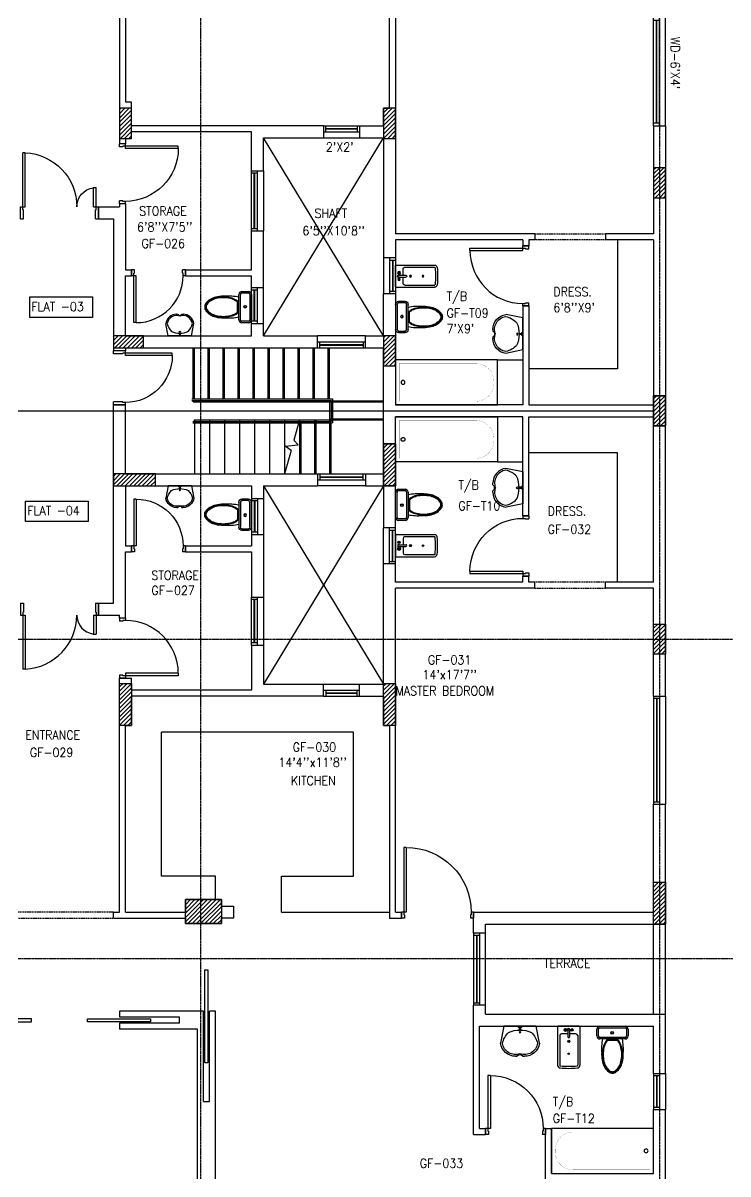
# Model space of a CAD drawing. Header units: millimetres. Extents: x 0 to 79758, y 0 to 55688.
# Drawn here: x 40515 to 52262, y 15216 to 34385 of the extents above; entities that cross this region are included whole.
import ezdxf

# ---------------------------------------------------------------- set-up
doc = ezdxf.new("R2010")
doc.units = ezdxf.units.MM
doc.linetypes.add('CENTER', pattern=[50.8, 31.75, -6.35, 6.35, -6.35])
doc.linetypes.add('DASHED2', pattern=[9.525, 6.35, -3.175])
for name, color, linetype in [('A-ANNO-TEXT', 8, 'Continuous'), ('A-DOOR', 4, 'Continuous'), ('A-FLOR-OVHD', 4, 'DASHED2'), ('A-FLOR-PFIX', 8, 'Continuous'), ('A-FLOR-SPCL', 8, 'Continuous'), ('A-FLOR-STRS', 8, 'Continuous'), ('A-GLAZ', 5, 'Continuous'), ('A-GRID', 253, 'CENTER'), ('A-WALL-FULL', 8, 'Continuous'), ('S-COL- HACT.', 9, 'Continuous'), ('S-COL.', 8, 'Continuous')]:
    doc.layers.add(name, color=color, linetype=linetype)
doc.styles.add('ROMANS', font='romans.shx', dxfattribs={"width": 0.8})
pattern_1 = [(45, (1147577.044, 409937.22), (-35.355339, 35.355339), [])]

# ---------------------------------------------------------------- blocks, each defined once
blk = doc.blocks.new('W-180')
for p, q in [((1800, 100), (0, 100)), ((1800, 0), (0, 0)), ((40, 0), (40, 100)), ((1760, 100), (1760, 0))]:
    blk.add_line(p, q)
at = {"linetype": 'Continuous'}
for p, q in [((1760, 53), (40, 53)), ((1760, 47), (40, 47))]:
    blk.add_line(p, q, dxfattribs=at)
blk = doc.blocks.new('D-100-R1')
for p, q in [((-80, 980), (-80, 100)), ((-80, 980), (-40, 980)), ((-40, 980), (-40, 55)), ((-1000, 100), (-1000, 0)), ((-1000, 100), (-960, 100)), ((-960, 100), (-960, 55)), ((-960, 55), (-950, 55)), ((-950, 55), (-950, 0)), ((-80, 100), (0, 100)), ((-50, 55), (-50, 0)), ((-50, 55), (-40, 55)), ((-50, 0), (0, 0)), ((0, 100), (0, 0)), ((-1000, 0), (-950, 0))]:
    blk.add_line(p, q)
at = {"linetype": 'Continuous'}
blk.add_arc((-80, 100), 880, 90, 180, dxfattribs=at)
blk = doc.blocks.new('LAV-4')
for p, q in [((-266, 0), (-322, -283)), ((-266, 0), (268, 0)), ((268, 0), (324, -280)), ((-48, -500), (-75, -500)), ((75, -500), (50, -500))]:
    blk.add_line(p, q)
for points in [[(-25, 0), (-25, -18), (25, -18), (25, 0)], [(-9, -20), (-9, -57), (8, -57), (8, -20)]]:
    blk.add_lwpolyline(points, close=True)
blk.add_circle((0, -91), 15.4)
for centre, radius, start, end in [((74, -366), 375, 135.3333, 167.1432), ((0, -539), 477, 66.1261, 113.874), ((-74, -366), 375, 12.5199, 44.6667), ((-75, -250), 250, 187.6784, 270), ((-75, -250), 220, 188.5814, 289.9523), ((75, -250), 220, 250.0878, 350.8515), ((75, -250), 250, 270, 353.0121), ((1, -527), 55.9, 28.7827, 151.2173), ((50, -499), 0, 238.1883, 0)]:
    blk.add_arc(centre, radius, start, end)
blk = doc.blocks.new('BT-2')
blk.add_lwpolyline([(0, 750), (1700, 750), (1700, 0), (0, 0)], close=True)
at = {"const_width": 2}
blk.add_lwpolyline([(60, 690), (1340, 690, -0.414214), (1640, 390), (1640, 360, -0.414214), (1340, 60), (60, 60)], format="xyb", close=True, dxfattribs=at)
blk.add_circle((125, 375), 31.9)
blk = doc.blocks.new('W-80')
for p, q in [((800, 100), (0, 100)), ((800, 0), (0, 0)), ((40, 0), (40, 100)), ((760, 100), (760, 0))]:
    blk.add_line(p, q)
at = {"linetype": 'Continuous'}
for p, q in [((760, 53), (40, 53)), ((760, 47), (40, 47))]:
    blk.add_line(p, q, dxfattribs=at)
blk = doc.blocks.new('BIDET-1')
for p, q in [((175, 0), (-175, 0)), ((-185, -10), (-185, -649)), ((-150, -155), (-150, -649)), ((-15, -125), (-120, -125)), ((-39, -59), (-69, -59)), ((-54, -44), (-54, -74)), ((-15, -54), (-15, -174)), ((15, -54), (15, -174)), ((120, -125), (15, -125)), ((39, -59), (69, -59)), ((54, -44), (54, -74)), ((150, -155), (150, -649)), ((185, -10), (185, -649)), ((12, -250), (-12, -250)), ((-9, -259), (9, -241)), ((-9, -241), (9, -259)), ((0, -238), (0, -262))]:
    blk.add_line(p, q)
for centre, radius in [((-54, -59), 25), ((-54, -59), 20), ((-54, -59), 15.2), ((-54, -59), 10.2), ((54, -59), 20), ((54, -59), 15.2), ((54, -59), 10.2), ((0, -250), 17.5), ((0, -250), 12.5), ((0, -457), 12.5), ((0, -457), 10)]:
    blk.add_circle(centre, radius)
for centre, radius, start, end in [((-175, -10), 10, 90, 180), ((175, -10), 10, 0, 90), ((-120, -155), 30, 90, 180), ((0, -54), 20, 318.5904, 221.4096), ((0, -54), 15, 0, 180), ((0, -174), 15, 180, 0), ((120, -155), 30, 0, 90), ((-140, -649), 45, 180, 265.2062), ((-140, -649), 10, 180, 265.2062), ((0, 1020), 1720, 265.2062, 274.7938), ((0, 1020), 1685, 265.2062, 274.7938), ((140, -649), 10, 274.7938, 0), ((140, -649), 45, 274.7938, 0)]:
    blk.add_arc(centre, radius, start, end)
blk = doc.blocks.new('WC-1')
for p, q in [((-210, 0), (210, 0)), ((-260, -160), (-260, -50)), ((-235, -160), (-235, -50)), ((-210, -25), (210, -25)), ((210, -185), (-210, -185)), ((235, -50), (235, -160)), ((260, -50), (260, -160)), ((210, -210), (-210, -210)), ((91, -223), (-91, -223)), ((86, -235), (-86, -235))]:
    blk.add_line(p, q)
for radius in [22.1, 17.1]:
    blk.add_circle((-6, -107), radius)
for centre, radius, start, end in [((-210, -50), 50, 90, 180), ((-210, -160), 50, 180, 270), ((-210, -50), 25, 90, 180), ((-210, -160), 25, 180, 270), ((210, -50), 50, 360, 90), ((210, -50), 25, 360, 90), ((210, -160), 25, 270, 360), ((210, -160), 50, 270, 360), ((722, -383), 904, 168.9529, 184.0632), ((352, -470), 520, 166.4766, 180), ((352, -470), 507, 166.4766, 180), ((178, -428), 341, 149.8586, 166.4766), ((178, -428), 328, 149.8586, 166.4766), ((69, -365), 214, 138.4152, 149.8586), ((69, -365), 201, 139.9943, 149.8586), ((-69, -365), 201, 30.1414, 40.0057), ((-69, -365), 214, 30.1414, 41.5848), ((-178, -428), 328, 13.5234, 30.1414), ((-178, -428), 341, 13.5234, 30.1414), ((-352, -470), 507, 360, 13.5234), ((-352, -470), 520, 360, 13.5234), ((352, -470), 532, 177.5541, 180), ((352, -470), 532, 180, 193.5234), ((352, -470), 520, 180, 193.5234), ((352, -470), 507, 180, 193.5234), ((-352, -470), 507, 346.4766, 360), ((-352, -470), 520, 346.4766, 360), ((-352, -470), 532, 346.4766, 360), ((-352, -470), 532, 360, 2.4459), ((178, -512), 353, 193.5234, 210.1414), ((178, -512), 341, 193.5234, 210.1414), ((178, -512), 328, 193.5234, 210.1414), ((69, -575), 226, 210.1414, 234.4972), ((69, -575), 214, 210.1414, 234.4972), ((69, -575), 201, 210.1414, 234.4972), ((0, -672), 108, 234.4972, 270), ((0, -672), 95.9, 234.4972, 270), ((0, -672), 83.4, 234.4972, 270), ((0, -672), 83.4, 270, 305.5028), ((0, -672), 95.9, 270, 305.5028), ((0, -672), 108, 270, 305.5028), ((-69, -575), 201, 305.5028, 329.8586), ((-69, -575), 214, 305.5028, 329.8586), ((-69, -575), 226, 305.5028, 329.8586), ((-178, -512), 328, 329.8586, 346.4766), ((-178, -512), 341, 329.8586, 346.4766), ((-178, -512), 353, 329.8586, 346.4766)]:
    blk.add_arc(centre, radius, start, end)
at = {"linetype": 'Continuous', "ltscale": 50}
blk.add_arc((-722, -383), 904, 355.9368, 11.0471, dxfattribs=at)
blk = doc.blocks.new('W-60')
for p, q in [((600, 100), (0, 100)), ((600, 0), (0, 0)), ((40, 0), (40, 100)), ((560, 100), (560, 0))]:
    blk.add_line(p, q)
at = {"linetype": 'Continuous'}
for p, q in [((560, 53), (40, 53)), ((560, 47), (40, 47))]:
    blk.add_line(p, q, dxfattribs=at)
blk = doc.blocks.new('D-130-R')
for p, q in [((1220, 200), (1220, 1100)), ((1220, 1100), (1260, 1100)), ((1260, 200), (1260, 1100)), ((80, 520), (40, 520)), ((40, 200), (40, 520)), ((80, 200), (80, 520)), ((0, 0), (0, 200)), ((80, 200), (0, 200)), ((40, 150), (40, 200)), ((1300, 200), (1220, 200)), ((1260, 150), (1260, 200)), ((1300, 0), (1300, 200)), ((50, 0), (0, 0)), ((50, 150), (40, 150)), ((50, 0), (50, 150)), ((1260, 150), (1250, 150)), ((1250, 0), (1250, 150)), ((1300, 0), (1250, 0))]:
    blk.add_line(p, q)
for centre, radius, start, end in [((1260, 200), 900, 92.5473, 180), ((40, 200), 320, 0, 82.8192)]:
    blk.add_arc(centre, radius, start, end)
blk = doc.blocks.new('D-90-R1')
for p, q in [((-80, 880), (-40, 880)), ((-80, 880), (-80, 100)), ((-40, 880), (-40, 55)), ((-900, 100), (-860, 100)), ((-900, 100), (-900, 0)), ((-860, 100), (-860, 55)), ((-860, 55), (-850, 55)), ((-850, 55), (-850, 0)), ((-80, 100), (0, 100)), ((-50, 55), (-40, 55)), ((-50, 55), (-50, 0)), ((-50, 0), (0, 0)), ((0, 100), (0, 0)), ((-900, 0), (-850, 0))]:
    blk.add_line(p, q)
at = {"linetype": 'Continuous'}
blk.add_arc((-80, 100), 780, 90, 180, dxfattribs=at)
blk = doc.blocks.new('W-100')
for p, q in [((1000, 100), (0, 100)), ((1000, 0), (0, 0)), ((40, 0), (40, 100)), ((960, 100), (960, 0))]:
    blk.add_line(p, q)
at = {"linetype": 'Continuous'}
for p, q in [((960, 53), (40, 53)), ((960, 47), (40, 47))]:
    blk.add_line(p, q, dxfattribs=at)
blk = doc.blocks.new('D-90-R')
for p, q in [((-80, 980), (-40, 980)), ((-80, 980), (-80, 200)), ((-40, 980), (-40, 155)), ((-900, 200), (-860, 200)), ((-900, 200), (-900, 0)), ((-860, 200), (-860, 155)), ((-80, 200), (0, 200)), ((0, 200), (0, 0)), ((-860, 155), (-850, 155)), ((-850, 155), (-850, 0)), ((-50, 155), (-40, 155)), ((-50, 155), (-50, 0)), ((-50, 0), (0, 0)), ((-900, 0), (-850, 0))]:
    blk.add_line(p, q)
at = {"linetype": 'Continuous'}
blk.add_arc((-80, 200), 780, 90, 180, dxfattribs=at)
blk = doc.blocks.new('D-120-R1')
for p, q in [((-80, 1180), (-40, 1180)), ((-80, 1180), (-80, 100)), ((-40, 1180), (-40, 55)), ((-1200, 100), (-1160, 100)), ((-1200, 100), (-1200, 0)), ((-1160, 100), (-1160, 55)), ((-1160, 55), (-1150, 55)), ((-1150, 55), (-1150, 0)), ((-80, 100), (0, 100)), ((-50, 55), (-40, 55)), ((-50, 55), (-50, 0)), ((-50, 0), (0, 0)), ((0, 100), (0, 0)), ((-1200, 0), (-1150, 0))]:
    blk.add_line(p, q)
at = {"linetype": 'Continuous'}
blk.add_arc((-80, 100), 1080, 90, 180, dxfattribs=at)
blk = doc.blocks.new('W-120')
for p, q in [((1200, 100), (0, 100)), ((1200, 0), (0, 0)), ((40, 0), (40, 100)), ((1160, 100), (1160, 0))]:
    blk.add_line(p, q)
at = {"linetype": 'Continuous'}
for p, q in [((1160, 53), (40, 53)), ((1160, 47), (40, 47))]:
    blk.add_line(p, q, dxfattribs=at)

msp = doc.modelspace()

# ---------------------------------------------------------------- hatches: boundary and pattern name
at = {"layer": 'S-COL- HACT.', "linetype": 'Continuous', "ltscale": 3}
h = msp.add_hatch(dxfattribs=at)
h.set_pattern_fill('ANSI31', color=256, scale=400, style=0)
h.set_pattern_definition(pattern_1)
h.paths.add_polyline_path([(42121.9, 32964.5), (42121.9, 32464.5), (42321.9, 32464.5), (42321.9, 32964.5)])
h = msp.add_hatch(dxfattribs=at)
h.set_pattern_fill('ANSI31', color=256, scale=400, style=0)
h.set_pattern_definition(pattern_1)
h.paths.add_polyline_path([(46521.9, 32964.5), (46521.9, 32464.5), (46721.9, 32464.5), (46721.9, 32964.5)])
h = msp.add_hatch(dxfattribs=at)
h.set_pattern_fill('ANSI31', color=256, scale=400, style=0)
h.set_pattern_definition(pattern_1)
h.paths.add_polyline_path([(51021.9, 31975.2), (51021.9, 31475.2), (51221.9, 31475.2), (51221.9, 31975.2)])
h = msp.add_hatch(dxfattribs=at)
h.set_pattern_fill('ANSI31', color=256, scale=400, style=0)
h.set_pattern_definition(pattern_1)
h.paths.add_polyline_path([(42021.9, 28975.2), (42521.9, 28975.2), (42521.9, 29175.2), (42021.9, 29175.2)])
h = msp.add_hatch(dxfattribs=at)
h.set_pattern_fill('ANSI31', color=256, scale=400, style=0)
h.set_pattern_definition(pattern_1)
h.paths.add_polyline_path([(46521.9, 28675.2), (46721.9, 28675.2), (46721.9, 29175.2), (46521.9, 29175.2)])
h = msp.add_hatch(dxfattribs=at)
h.set_pattern_fill('ANSI31', color=256, scale=400, style=0)
h.set_pattern_definition(pattern_1)
h.paths.add_polyline_path([(51021.9, 27675.2), (51021.9, 28175.2), (51221.9, 28175.2), (51221.9, 27675.2)])
h = msp.add_hatch(dxfattribs=at)
h.set_pattern_fill('ANSI31', color=256, scale=400, style=0)
h.set_pattern_definition(pattern_1)
h.paths.add_polyline_path([(46521.9, 26675.2), (46721.9, 26675.2), (46721.9, 27375.2), (46521.9, 27375.2)])
h = msp.add_hatch(dxfattribs=at)
h.set_pattern_fill('ANSI31', color=256, scale=400, style=0)
h.set_pattern_definition(pattern_1)
h.paths.add_polyline_path([(42021.9, 26675.2), (42721.9, 26675.2), (42721.9, 26875.2), (42021.9, 26875.2)])
h = msp.add_hatch(dxfattribs=at)
h.set_pattern_fill('ANSI31', color=256, scale=400, style=0)
h.set_pattern_definition(pattern_1)
h.paths.add_polyline_path([(51021.9, 23875.2), (51021.9, 24375.2), (51221.9, 24375.2), (51221.9, 23875.2)])
h = msp.add_hatch(dxfattribs=at)
h.set_pattern_fill('ANSI31', color=256, scale=400, style=0)
h.set_pattern_definition(pattern_1)
h.paths.add_polyline_path([(42121.9, 22686), (42121.9, 23386), (42321.9, 23386), (42321.9, 22686)])
h = msp.add_hatch(dxfattribs=at)
h.set_pattern_fill('ANSI31', color=256, scale=400, style=0)
h.set_pattern_definition(pattern_1)
h.paths.add_polyline_path([(46521.9, 22686), (46521.9, 23386), (46721.9, 23386), (46721.9, 22686)])
h = msp.add_hatch(dxfattribs=at)
h.set_pattern_fill('ANSI31', color=256, scale=400, style=0)
h.set_pattern_definition(pattern_1)
h.paths.add_polyline_path([(51021.9, 19375.2), (51021.9, 20075.2), (51221.9, 20075.2), (51221.9, 19375.2)])
h = msp.add_hatch(dxfattribs=at)
h.set_pattern_fill('ANSI31', color=256, scale=400, style=0)
h.set_pattern_definition([(45, (1147577.044, 409947.22), (-35.355339, 35.355339), [])])
h.paths.add_polyline_path([(43221.9, 19785.2), (43821.9, 19785.2), (43821.9, 19385.2), (43221.9, 19385.2)])

# ---------------------------------------------------------------- linework, layer by layer
at = {"layer": 'A-ANNO-TEXT', "color": 5}
for points in [[(40630.9, 29822.4), (41673.3, 29822.4), (41673.3, 29479.9), (40630.9, 29479.9)], [(40557.8, 26423.1), (41600.1, 26423.1), (41600.1, 26080.7), (40557.8, 26080.7)]]:
    msp.add_lwpolyline(points, close=True, dxfattribs=at)
at = {"layer": 'A-DOOR', "ltscale": 3}
for points in [[(43596.9, 17067.7), (43546.9, 17067.7), (43546.9, 18617.7), (43596.9, 18617.7), (43596.9, 17067.7)], [(39605.9, 17800.2), (39605.9, 17750.2), (40655.9, 17750.2), (40655.9, 17800.2), (39605.9, 17800.2)], [(42637.9, 17800.2), (42637.9, 17750.2), (41587.9, 17750.2), (41587.9, 17800.2), (42637.9, 17800.2)]]:
    msp.add_lwpolyline(points, dxfattribs=at)
at = {"layer": 'A-FLOR-OVHD', "ltscale": 3}
for p, q in [((49042.7, 30875.2), (50221.9, 30875.2)), ((50221.9, 30775.2), (49042.7, 30775.2)), ((50221.9, 25075.2), (49042.7, 25075.2)), ((49042.7, 24975.2), (50221.9, 24975.2)), ((42021.9, 19575.2), (40221.9, 19575.2)), ((40221.9, 19475.2), (42021.9, 19475.2))]:
    msp.add_line(p, q, dxfattribs=at)
at = {"layer": 'A-FLOR-OVHD'}
for p, q in [((43371.9, 28125.2), (43371.9, 28975.2)), ((43621.9, 28125.2), (43621.9, 28975.2)), ((43871.9, 28125.2), (43871.9, 28975.2)), ((44121.9, 28125.2), (44121.9, 28975.2)), ((44371.9, 28125.2), (44371.9, 28975.2)), ((44621.9, 28125.2), (44621.9, 28975.2)), ((44871.9, 28125.2), (44871.9, 28975.2)), ((45121.9, 28125.2), (45121.9, 28975.2)), ((45371.9, 28125.2), (45371.9, 28975.2)), ((45621.9, 28125.2), (45621.9, 28975.2)), ((45671.9, 28075.2), (46521.9, 28075.2)), ((43371.9, 27775.2), (43371.9, 27750.2)), ((43371.9, 27725.2), (43371.9, 26875.2)), ((43621.9, 27775.2), (43621.9, 27750.2)), ((43621.9, 27725.2), (43621.9, 26875.2)), ((43871.9, 27775.2), (43871.9, 27750.2)), ((43871.9, 27725.2), (43871.9, 26875.2)), ((44121.9, 27775.2), (44121.9, 27750.2)), ((44121.9, 27725.2), (44121.9, 26875.2)), ((44371.9, 27775.2), (44371.9, 27750.2)), ((44371.9, 27725.2), (44371.9, 26875.2)), ((44621.9, 27775.2), (44621.9, 27750.2)), ((44621.9, 27725.2), (44621.9, 26875.2)), ((44871.9, 27775.2), (44871.9, 27750.2)), ((44871.9, 27725.2), (44871.9, 26875.2)), ((45121.9, 27725.2), (45121.9, 26875.2)), ((45371.9, 27725.2), (45371.9, 26875.2)), ((45621.9, 27725.2), (45621.9, 26875.2)), ((45671.9, 27775.2), (46521.9, 27775.2))]:
    msp.add_line(p, q, dxfattribs=at)
at = {"layer": 'A-FLOR-PFIX', "ltscale": 3}
for p, q in [((48421.9, 28775.2), (48842.7, 28775.2)), ((48421.9, 27075.2), (48842.7, 27075.2))]:
    msp.add_line(p, q, dxfattribs=at)
at = {"layer": 'A-FLOR-SPCL', "ltscale": 3}
for p, q in [((44521.9, 29175.2), (46521.9, 32475.2)), ((46521.9, 29175.2), (44521.9, 32475.2)), ((50421.9, 30775.2), (50421.9, 28625.2)), ((50421.9, 28625.2), (48942.7, 28625.2)), ((50421.9, 27225.2), (48942.7, 27225.2)), ((50421.9, 25075.2), (50421.9, 27225.2)), ((46521.9, 26675.2), (44521.9, 23375.2)), ((44521.9, 26675.2), (46521.9, 23375.2)), ((46021.9, 22575.2), (42821.9, 22575.2)), ((42821.9, 20175.2), (42821.9, 22575.2)), ((46021.9, 20175.2), (46021.9, 22575.2)), ((43721.9, 20175.2), (42821.9, 20175.2)), ((43721.9, 19785.2), (43721.9, 20175.2)), ((44821.9, 19575.2), (44821.9, 20175.2)), ((44821.9, 20175.2), (46021.9, 20175.2)), ((44821.9, 19575.2), (46621.9, 19575.2)), ((51021.9, 17875.2), (51021.9, 19375.2)), ((51221.9, 17875.2), (51221.9, 19375.2))]:
    msp.add_line(p, q, dxfattribs=at)
at = {"layer": 'A-FLOR-STRS', "ltscale": 3}
for p, q in [((43351.9, 28125.2), (43351.9, 28975.2)), ((43601.9, 28125.2), (43601.9, 28975.2)), ((43851.9, 28125.2), (43851.9, 28975.2)), ((44101.9, 28125.2), (44101.9, 28975.2)), ((44351.9, 28125.2), (44351.9, 28975.2)), ((44601.9, 28125.2), (44601.9, 28975.2)), ((44851.9, 28125.2), (44851.9, 28975.2)), ((45101.9, 28125.2), (45101.9, 28975.2)), ((45351.9, 28125.2), (45351.9, 28975.2)), ((45601.9, 28125.2), (45601.9, 28975.2)), ((43326.9, 28125.2), (45671.9, 28125.2)), ((43326.9, 28100.2), (45646.9, 28100.2)), ((43351.9, 28075.2), (43351.9, 28100.2)), ((43351.9, 28075.2), (45621.9, 28075.2)), ((43371.9, 28075.2), (43371.9, 28100.2)), ((43601.9, 28075.2), (43601.9, 28100.2)), ((43621.9, 28075.2), (43621.9, 28100.2)), ((43851.9, 28075.2), (43851.9, 28100.2)), ((43871.9, 28075.2), (43871.9, 28100.2)), ((44101.9, 28075.2), (44101.9, 28100.2)), ((44121.9, 28075.2), (44121.9, 28100.2)), ((44351.9, 28075.2), (44351.9, 28100.2)), ((44371.9, 28075.2), (44371.9, 28100.2)), ((44601.9, 28075.2), (44601.9, 28100.2)), ((44621.9, 28075.2), (44621.9, 28100.2)), ((44851.9, 28075.2), (44851.9, 28100.2)), ((44871.9, 28075.2), (44871.9, 28100.2)), ((45101.9, 28075.2), (45101.9, 28100.2)), ((45121.9, 28075.2), (45121.9, 28100.2)), ((45351.9, 28075.2), (45351.9, 28100.2)), ((45371.9, 28075.2), (45371.9, 28100.2)), ((45601.9, 28075.2), (45601.9, 28100.2)), ((45621.9, 28075.2), (45621.9, 28100.2)), ((45621.9, 28095.2), (45646.9, 28095.2)), ((45621.9, 28075.2), (45621.9, 27775.2)), ((45621.9, 28075.2), (45646.9, 28075.2)), ((45646.9, 28100.2), (45646.9, 27750.2)), ((45671.9, 28125.2), (45671.9, 27725.2)), ((45671.9, 28095.2), (46521.9, 28095.2)), ((43346.9, 27750.2), (45646.9, 27750.2)), ((43346.9, 27725.2), (45671.9, 27725.2)), ((43371.9, 27775.2), (45621.9, 27775.2)), ((43371.9, 27750.2), (43371.9, 27775.2)), ((45121.9, 27775.2), (45028.2, 27438)), ((45121.9, 27775.2), (45121.9, 27750.2)), ((45141.9, 27725.2), (45141.9, 26875.2)), ((45371.9, 27775.2), (45371.9, 27750.2)), ((45391.9, 27775.2), (45391.9, 27750.2)), ((45391.9, 27725.2), (45391.9, 26875.2)), ((45621.9, 27795.2), (45646.9, 27795.2)), ((45621.9, 27775.2), (45621.9, 27750.2)), ((45621.9, 27775.2), (45646.9, 27775.2)), ((45621.9, 27775.2), (45621.9, 27750.2)), ((45641.9, 27775.2), (45641.9, 27750.2)), ((45641.9, 27775.2), (45641.9, 27750.2)), ((45641.9, 27725.2), (45641.9, 26875.2)), ((45641.9, 27725.2), (45641.9, 26875.2)), ((45671.9, 27795.2), (46521.9, 27795.2)), ((45100, 27360.5), (45028.2, 27438)), ((44980.9, 27267.7), (44871.9, 26875.2)), ((44884, 27339.8), (45100, 27360.5)), ((44980.9, 27267.7), (44884, 27339.8))]:
    msp.add_line(p, q, dxfattribs=at)
at = {"layer": 'A-GLAZ', "ltscale": 3}
for p, q in [((51221.9, 32675.2), (51221.9, 34475.2)), ((45521.9, 32475.2), (46121.9, 32475.2)), ((44521.9, 31925.2), (44521.9, 30925.2)), ((46521.9, 30475.2), (46521.9, 29875.2)), ((44521.9, 29382.1), (44521.9, 29982.1)), ((46221.9, 29175.2), (45421.9, 29175.2)), ((46221.9, 26675.2), (45421.9, 26675.2)), ((44521.9, 26468.4), (44521.9, 25868.4)), ((46521.9, 25375.2), (46521.9, 25975.2)), ((44521.9, 24825.2), (44521.9, 24025.2)), ((45521.9, 23375.2), (46121.9, 23375.2)), ((51221.9, 23175.2), (51221.9, 21375.2)), ((48221.9, 18025.2), (48221.9, 19225.2)), ((51221.9, 16887.9), (51221.9, 16287.9))]:
    msp.add_line(p, q, dxfattribs=at)
at = {"layer": 'A-GRID', "ltscale": 0.1}
for p, q in [((43471.9, 53051.2), (43471.9, 4916.9)), ((51121.9, 53051.2), (51121.9, 4916.9)), ((13768.5, 24125.2), (57308.1, 24125.2)), ((13766.1, 18806.2), (57305.7, 18806.2))]:
    msp.add_line(p, q, dxfattribs=at)
at = {"layer": 'A-WALL-FULL', "ltscale": 3}
for p, q in [((42121.9, 36275.2), (42121.9, 32375.2)), ((42221.9, 36275.2), (42221.9, 33064.5)), ((46621.9, 32964.5), (46621.9, 36375.2)), ((46721.9, 36275.2), (46721.9, 30875.2)), ((44321.9, 32675.2), (42321.9, 32675.2)), ((45521.9, 32675.2), (44321.9, 32675.2)), ((45521.9, 32675.2), (45521.9, 32475.2)), ((46121.9, 32675.2), (46521.9, 32675.2)), ((46121.9, 32675.2), (46121.9, 32475.2)), ((51021.9, 32675.2), (51021.9, 30875.2)), ((51021.9, 32675.2), (51221.9, 32675.2)), ((51221.9, 32675.2), (51221.9, 29216.8)), ((42221.9, 32464.5), (42221.9, 32375.2)), ((42221.9, 32464.5), (42321.9, 32464.5)), ((44321.9, 32575.2), (42321.9, 32575.2)), ((42321.9, 32464.5), (42321.9, 32575.2)), ((44321.9, 31925.2), (44321.9, 32575.2)), ((44521.9, 32475.2), (45521.9, 32475.2)), ((44521.9, 31925.2), (44521.9, 32475.2)), ((46121.9, 32475.2), (46521.9, 32475.2)), ((46521.9, 32475.2), (46521.9, 30475.2)), ((42221.9, 32375.2), (42121.9, 32375.2)), ((44321.9, 31925.2), (44521.9, 31925.2)), ((41771.9, 31325.2), (42121.9, 31325.2)), ((41771.9, 31325.2), (41771.9, 31125.2)), ((42121.9, 31375.2), (42121.9, 31325.2)), ((42221.9, 31375.2), (42121.9, 31375.2)), ((42221.9, 31375.2), (42221.9, 30275.2)), ((41771.9, 31125.2), (42021.9, 31125.2)), ((42021.9, 31125.2), (42021.9, 28925.2)), ((44321.9, 30275.2), (44321.9, 30925.2)), ((44321.9, 30925.2), (44521.9, 30925.2)), ((44521.9, 29982.1), (44521.9, 30925.2)), ((49042.7, 30875.2), (46721.9, 30875.2)), ((49042.7, 30875.2), (49042.7, 30775.2)), ((50221.9, 30875.2), (50221.9, 30775.2)), ((51021.9, 30875.2), (50221.9, 30875.2)), ((48842.7, 30775.2), (46721.9, 30775.2)), ((46721.9, 30775.2), (46721.9, 30475.2)), ((48842.7, 30775.2), (48842.7, 30675.2)), ((48942.7, 30675.2), (48842.7, 30675.2)), ((49042.7, 30775.2), (48942.7, 30775.2)), ((48942.7, 30775.2), (48942.7, 30675.2)), ((51021.9, 30775.2), (50221.9, 30775.2)), ((51021.9, 30775.2), (51021.9, 29216.8)), ((46721.9, 30475.2), (46521.9, 30475.2)), ((42221.9, 30275.2), (42321.9, 30275.2)), ((42221.9, 29175.2), (42221.9, 30175.2)), ((42221.9, 30175.2), (42321.9, 30175.2)), ((42321.9, 30275.2), (42321.9, 30175.2)), ((43221.9, 30275.2), (44321.9, 30275.2)), ((43221.9, 30275.2), (43221.9, 30175.2)), ((43221.9, 30175.2), (44321.9, 30175.2)), ((44321.9, 29982.1), (44321.9, 30175.2)), ((44321.9, 29982.1), (44521.9, 29982.1)), ((44321.9, 29982.1), (44521.9, 29982.1)), ((46721.9, 29875.2), (46521.9, 29875.2)), ((46521.9, 29175.2), (46521.9, 29875.2)), ((46721.9, 29875.2), (46721.9, 28025.2)), ((48842.7, 29675.2), (48842.7, 28025.2)), ((48942.7, 29675.2), (48842.7, 29675.2)), ((48942.7, 29675.2), (48942.7, 28025.2)), ((44321.9, 29175.2), (44321.9, 29382.1)), ((44321.9, 29382.1), (44521.9, 29382.1)), ((44521.9, 29175.2), (44521.9, 29382.1)), ((42221.9, 29175.2), (44321.9, 29175.2)), ((44521.9, 29175.2), (45421.9, 29175.2)), ((45421.9, 28975.2), (45421.9, 29175.2)), ((46221.9, 28975.2), (46221.9, 29175.2)), ((46221.9, 29175.2), (46521.9, 29175.2)), ((51021.9, 29216.8), (51021.9, 28025.2)), ((51221.9, 29216.8), (51221.9, 27925.2)), ((42221.9, 28975.2), (45421.9, 28975.2)), ((42221.9, 28975.2), (42221.9, 28925.2)), ((46221.9, 28975.2), (46521.9, 28975.2)), ((46521.9, 26875.2), (46521.9, 28975.2)), ((42221.9, 28925.2), (42021.9, 28925.2)), ((51021.9, 28916.8), (51021.9, 28025.2)), ((42021.9, 24725.2), (42021.9, 28025.2)), ((42021.9, 28025.2), (42221.9, 28025.2)), ((42221.9, 26875.2), (42221.9, 28025.2)), ((48842.7, 28025.2), (46721.9, 28025.2)), ((48942.7, 28025.2), (51021.9, 28025.2)), ((24605.7, 27925.2), (51021.9, 27925.2)), ((48842.7, 27825.2), (46721.9, 27825.2)), ((46721.9, 25975.2), (46721.9, 27825.2)), ((48842.7, 26175.2), (48842.7, 27825.2)), ((48942.7, 27825.2), (51021.9, 27825.2)), ((48942.7, 26175.2), (48942.7, 27825.2)), ((51021.9, 26033.6), (51021.9, 27825.2)), ((51221.9, 26033.6), (51221.9, 27925.2)), ((42221.9, 26875.2), (45421.9, 26875.2)), ((45421.9, 26875.2), (45421.9, 26675.2)), ((46221.9, 26875.2), (46521.9, 26875.2)), ((46221.9, 26875.2), (46221.9, 26675.2)), ((42221.9, 26675.2), (44321.9, 26675.2)), ((42221.9, 26675.2), (42221.9, 25675.2)), ((44321.9, 26675.2), (44321.9, 26468.4)), ((44521.9, 26675.2), (45421.9, 26675.2)), ((44521.9, 26675.2), (44521.9, 26468.4)), ((46221.9, 26675.2), (46521.9, 26675.2)), ((46521.9, 26675.2), (46521.9, 25975.2)), ((44321.9, 26468.4), (44521.9, 26468.4)), ((48942.7, 26175.2), (48842.7, 26175.2)), ((46721.9, 25975.2), (46521.9, 25975.2)), ((51021.9, 25075.2), (51021.9, 26033.6)), ((51221.9, 23175.2), (51221.9, 26033.6)), ((44321.9, 25868.4), (44521.9, 25868.4)), ((44321.9, 25868.4), (44321.9, 25675.2)), ((44321.9, 25868.4), (44521.9, 25868.4)), ((44521.9, 25868.4), (44521.9, 24825.2)), ((42221.9, 25675.2), (42321.9, 25675.2)), ((42221.9, 24475.2), (42221.9, 25575.2)), ((42221.9, 25575.2), (42321.9, 25575.2)), ((42321.9, 25575.2), (42321.9, 25675.2)), ((43221.9, 25675.2), (44321.9, 25675.2)), ((43221.9, 25575.2), (43221.9, 25675.2)), ((43221.9, 25575.2), (44321.9, 25575.2)), ((44321.9, 25575.2), (44321.9, 24825.2)), ((46521.9, 23375.2), (46521.9, 25375.2)), ((46721.9, 25375.2), (46521.9, 25375.2)), ((46721.9, 25075.2), (46721.9, 25375.2)), ((48942.7, 25175.2), (48842.7, 25175.2)), ((48842.7, 25075.2), (48842.7, 25175.2)), ((48942.7, 25075.2), (48942.7, 25175.2)), ((48842.7, 25075.2), (46721.9, 25075.2)), ((49042.7, 24975.2), (46721.9, 24975.2)), ((46721.9, 19575.2), (46721.9, 24975.2)), ((49042.7, 25075.2), (48942.7, 25075.2)), ((49042.7, 24975.2), (49042.7, 25075.2)), ((51021.9, 25075.2), (50221.9, 25075.2)), ((50221.9, 24975.2), (50221.9, 25075.2)), ((51021.9, 24975.2), (50221.9, 24975.2)), ((51021.9, 23175.2), (51021.9, 24975.2)), ((44321.9, 24825.2), (44521.9, 24825.2)), ((41771.9, 24725.2), (42021.9, 24725.2)), ((41771.9, 24525.2), (41771.9, 24725.2)), ((41771.9, 24525.2), (42121.9, 24525.2)), ((42121.9, 24475.2), (42121.9, 24525.2)), ((42221.9, 24475.2), (42121.9, 24475.2)), ((44321.9, 24025.2), (44521.9, 24025.2)), ((44321.9, 24025.2), (44321.9, 23275.2)), ((44521.9, 24025.2), (44521.9, 23375.2)), ((42121.9, 19575.2), (42121.9, 23475.2)), ((42221.9, 23475.2), (42121.9, 23475.2)), ((44321.9, 23275.2), (42321.9, 23275.2)), ((44521.9, 23375.2), (45521.9, 23375.2)), ((45521.9, 23175.2), (45521.9, 23375.2)), ((46121.9, 23175.2), (46121.9, 23375.2)), ((46121.9, 23375.2), (46521.9, 23375.2)), ((44321.9, 23175.2), (42321.9, 23175.2)), ((45521.9, 23175.2), (44321.9, 23175.2)), ((46121.9, 23175.2), (46521.9, 23175.2)), ((51021.9, 23175.2), (51221.9, 23175.2)), ((42221.9, 19575.2), (42221.9, 22686)), ((46621.9, 22686), (46621.9, 19475.2)), ((51021.9, 21375.2), (51221.9, 21375.2)), ((51021.9, 19575.2), (51021.9, 21375.2)), ((51221.9, 19375.2), (51221.9, 21375.2)), ((42021.9, 19475.2), (42021.9, 19575.2)), ((42021.9, 19575.2), (42121.9, 19575.2)), ((42221.9, 19575.2), (43221.9, 19575.2)), ((46721.9, 19575.2), (46821.9, 19575.2)), ((46821.9, 19475.2), (46821.9, 19575.2)), ((46821.9, 19575.2), (46821.9, 19575.2)), ((48021.9, 19225.2), (48021.9, 19575.2)), ((48021.9, 19575.2), (51021.9, 19575.2)), ((42021.9, 19475.2), (43221.9, 19475.2)), ((46621.9, 19475.2), (46821.9, 19475.2)), ((48221.9, 19375.2), (51221.9, 19375.2)), ((48221.9, 19225.2), (48221.9, 19375.2)), ((48221.9, 19225.2), (48021.9, 19225.2)), ((48021.9, 15875.2), (48021.9, 18025.2)), ((48221.9, 18025.2), (48021.9, 18025.2)), ((48221.9, 17875.2), (48221.9, 18025.2)), ((43421.9, 17925.2), (42121.9, 17925.2)), ((42121.9, 17925.2), (42121.9, 17825.2)), ((43521.9, 17925.2), (43421.9, 17925.2)), ((43521.9, 16425.2), (43521.9, 17925.2)), ((43621.9, 16425.2), (43621.9, 17925.2)), ((43721.9, 17925.2), (43621.9, 17925.2)), ((43721.9, 14625.2), (43721.9, 17925.2)), ((48221.9, 17875.2), (51221.9, 17875.2)), ((51221.9, 16887.9), (51221.9, 17875.2)), ((43121.9, 17825.2), (42121.9, 17825.2)), ((43121.9, 17725.2), (42121.9, 17725.2)), ((42121.9, 17725.2), (42121.9, 17625.2)), ((43121.9, 17725.2), (43121.9, 17825.2)), ((48121.9, 17675.2), (51021.9, 17675.2)), ((48121.9, 15975.2), (48121.9, 17675.2)), ((51021.9, 16887.9), (51021.9, 17675.2)), ((43421.9, 17625.2), (42121.9, 17625.2)), ((43421.9, 14875.2), (43421.9, 17625.2)), ((51021.9, 16887.9), (51221.9, 16887.9)), ((43521.9, 16425.2), (43621.9, 16425.2)), ((51021.9, 16287.9), (51221.9, 16287.9)), ((51021.9, 15225.2), (51021.9, 16287.9)), ((51221.9, 12725.2), (51221.9, 16287.9)), ((48121.9, 15975.2), (48221.9, 15975.2)), ((48221.9, 15875.2), (48221.9, 15975.2)), ((49221.9, 14625.2), (49221.9, 15975.2)), ((49221.9, 15975.2), (49321.9, 15975.2)), ((49321.9, 15225.2), (49321.9, 15975.2)), ((48021.9, 15875.2), (48221.9, 15875.2)), ((49321.9, 15225.2), (51021.9, 15225.2))]:
    msp.add_line(p, q, dxfattribs=at)
at = {"layer": 'A-WALL-FULL', "linetype": 'Continuous', "ltscale": 3}
for p, q in [((42321.9, 33064.5), (42221.9, 33064.5)), ((42321.9, 32675.2), (42321.9, 33064.5)), ((46521.9, 32675.2), (46521.9, 32964.5)), ((46521.9, 32964.5), (46621.9, 32964.5)), ((42121.9, 23475.2), (42321.9, 23475.2)), ((42321.9, 23275.2), (42321.9, 23475.2)), ((42321.9, 22686), (42321.9, 23175.2)), ((46521.9, 23175.2), (46521.9, 22686)), ((42221.9, 22686), (42321.9, 22686)), ((46521.9, 22686), (46621.9, 22686)), ((43821.9, 19785.2), (43221.9, 19785.2)), ((43221.9, 19785.2), (43221.9, 19575.2)), ((43821.9, 19675.2), (43821.9, 19785.2)), ((43821.9, 19675.2), (44021.9, 19675.2)), ((44021.9, 19675.2), (44021.9, 19475.2)), ((43221.9, 19475.2), (43221.9, 19385.2)), ((43221.9, 19385.2), (43821.9, 19385.2)), ((44021.9, 19475.2), (43821.9, 19475.2)), ((43821.9, 19385.2), (43821.9, 19475.2))]:
    msp.add_line(p, q, dxfattribs=at)
at = {"layer": 'S-COL.', "linetype": 'Continuous', "ltscale": 3}
for p, q in [((42521.9, 29175.2), (42021.9, 29175.2)), ((42021.9, 29175.2), (42021.9, 28975.2)), ((42521.9, 28975.2), (42521.9, 29175.2)), ((46521.9, 27375.2), (46521.9, 26675.2)), ((46721.9, 27375.2), (46521.9, 27375.2)), ((46521.9, 26675.2), (46521.9, 27375.2)), ((46521.9, 27375.2), (46721.9, 27375.2)), ((46521.9, 27375.2), (46521.9, 26675.2)), ((46721.9, 27375.2), (46521.9, 27375.2)), ((46521.9, 26675.2), (46521.9, 27375.2)), ((46521.9, 27375.2), (46721.9, 27375.2)), ((46721.9, 26675.2), (46721.9, 27375.2)), ((46721.9, 27375.2), (46721.9, 26675.2)), ((46721.9, 26675.2), (46721.9, 27375.2)), ((46721.9, 27375.2), (46721.9, 26675.2)), ((42721.9, 26875.2), (42021.9, 26875.2)), ((42021.9, 26875.2), (42021.9, 26675.2)), ((42721.9, 26675.2), (42721.9, 26875.2)), ((42021.9, 26675.2), (42721.9, 26675.2)), ((46521.9, 26675.2), (46721.9, 26675.2)), ((46721.9, 26675.2), (46521.9, 26675.2)), ((46521.9, 26675.2), (46721.9, 26675.2)), ((46721.9, 26675.2), (46521.9, 26675.2))]:
    msp.add_line(p, q, dxfattribs=at)
for points in [[(42121.9, 32964.5), (42121.9, 32464.5), (42321.9, 32464.5), (42321.9, 32964.5)], [(42121.9, 32964.5), (42121.9, 32464.5), (42321.9, 32464.5), (42321.9, 32964.5)], [(42121.9, 32964.5), (42121.9, 32464.5), (42321.9, 32464.5), (42321.9, 32964.5)], [(46521.9, 32964.5), (46521.9, 32464.5), (46721.9, 32464.5), (46721.9, 32964.5)], [(46521.9, 32964.5), (46521.9, 32464.5), (46721.9, 32464.5), (46721.9, 32964.5)], [(46521.9, 32964.5), (46521.9, 32464.5), (46721.9, 32464.5), (46721.9, 32964.5)], [(51021.9, 31975.2), (51021.9, 31475.2), (51221.9, 31475.2), (51221.9, 31975.2)], [(51021.9, 31975.2), (51021.9, 31475.2), (51221.9, 31475.2), (51221.9, 31975.2)], [(51021.9, 31975.2), (51021.9, 31475.2), (51221.9, 31475.2), (51221.9, 31975.2)], [(42021.9, 28975.2), (42521.9, 28975.2), (42521.9, 29175.2), (42021.9, 29175.2)], [(46521.9, 28675.2), (46721.9, 28675.2), (46721.9, 29175.2), (46521.9, 29175.2)], [(51021.9, 28175.2), (51021.9, 27675.2), (51221.9, 27675.2), (51221.9, 28175.2)], [(51021.9, 27675.2), (51021.9, 28175.2), (51221.9, 28175.2), (51221.9, 27675.2)], [(51021.9, 28175.2), (51021.9, 27675.2), (51221.9, 27675.2), (51221.9, 28175.2)], [(51021.9, 27675.2), (51021.9, 28175.2), (51221.9, 28175.2), (51221.9, 27675.2)], [(51021.9, 28175.2), (51021.9, 27675.2), (51221.9, 27675.2), (51221.9, 28175.2)], [(51021.9, 27675.2), (51021.9, 28175.2), (51221.9, 28175.2), (51221.9, 27675.2)], [(46521.9, 26675.2), (46721.9, 26675.2), (46721.9, 27375.2), (46521.9, 27375.2)], [(42021.9, 26675.2), (42721.9, 26675.2), (42721.9, 26875.2), (42021.9, 26875.2)], [(51021.9, 23875.2), (51021.9, 24375.2), (51221.9, 24375.2), (51221.9, 23875.2)], [(51021.9, 23875.2), (51021.9, 24375.2), (51221.9, 24375.2), (51221.9, 23875.2)], [(51021.9, 23875.2), (51021.9, 24375.2), (51221.9, 24375.2), (51221.9, 23875.2)], [(42121.9, 22686), (42121.9, 23386), (42321.9, 23386), (42321.9, 22686)], [(42121.9, 22686), (42121.9, 23386), (42321.9, 23386), (42321.9, 22686)], [(42121.9, 22686), (42121.9, 23386), (42321.9, 23386), (42321.9, 22686)], [(46521.9, 22686), (46521.9, 23386), (46721.9, 23386), (46721.9, 22686)], [(46521.9, 22686), (46521.9, 23386), (46721.9, 23386), (46721.9, 22686)], [(46521.9, 22686), (46521.9, 23386), (46721.9, 23386), (46721.9, 22686)], [(51021.9, 19375.2), (51021.9, 20075.2), (51221.9, 20075.2), (51221.9, 19375.2)], [(51021.9, 19375.2), (51021.9, 20075.2), (51221.9, 20075.2), (51221.9, 19375.2)], [(51021.9, 19375.2), (51021.9, 20075.2), (51221.9, 20075.2), (51221.9, 19375.2)], [(43221.9, 19785.2), (43821.9, 19785.2), (43821.9, 19385.2), (43221.9, 19385.2)], [(43221.9, 19785.2), (43821.9, 19785.2), (43821.9, 19385.2), (43221.9, 19385.2)], [(43221.9, 19785.2), (43821.9, 19785.2), (43821.9, 19385.2), (43221.9, 19385.2)]]:
    msp.add_lwpolyline(points, close=True, dxfattribs=at)

# ---------------------------------------------------------------- block references
at = {"layer": 'A-DOOR', "ltscale": 3, "xscale": -1}
for name, p in [('D-130-R', (41771.9, 31125.2)), ('D-90-R1', (42321.9, 25575.2)), ('D-120-R1', (46821.9, 19475.2)), ('D-100-R1', (48221.9, 15875.2))]:
    msp.add_blockref(name, p, dxfattribs=at)
for name, p, rotation in [('D-100-R1', (42121.9, 32375.2), 270), ('D-90-R', (42021.9, 28925.2), 270), ('D-100-R1', (48942.7, 25175.2), 90)]:
    msp.add_blockref(name, p, dxfattribs=dict(at, rotation=rotation))
at = {"layer": 'A-DOOR', "ltscale": 3}
for name, p, rotation in [('D-100-R1', (48942.7, 30675.2), 90), ('D-90-R1', (42321.9, 30275.2), 180), ('D-130-R', (41771.9, 24725.2), 180), ('D-100-R1', (42121.9, 23475.2), 270)]:
    msp.add_blockref(name, p, dxfattribs=dict(at, rotation=rotation))
at = {"layer": 'A-FLOR-PFIX', "ltscale": 3, "xscale": -1}
for name, p, rotation in [('BIDET-1', (46721.9, 30168.9), 90), ('WC-1', (46721.9, 29489), 90), ('LAV-4', (48842.7, 29205.4), 270), ('BT-2', (46721.9, 28775.2), 180), ('WC-1', (44321.9, 26196.1), 270)]:
    msp.add_blockref(name, p, dxfattribs=dict(at, rotation=rotation))
at = {"layer": 'A-FLOR-PFIX', "ltscale": 3}
for name, p, rotation in [('WC-1', (44321.9, 29654.4), 270), ('LAV-4', (48842.7, 26645.1), 270), ('WC-1', (46721.9, 26361.5), 90), ('BIDET-1', (46721.9, 25681.6), 90)]:
    msp.add_blockref(name, p, dxfattribs=dict(at, rotation=rotation))
at = {"layer": 'A-FLOR-PFIX', "ltscale": 3, "xscale": 0.7199999999720604, "yscale": 0.7199999999720604, "zscale": 0.7199999999720604, "rotation": 180}
msp.add_blockref('LAV-4', (43128.2, 29175.2), dxfattribs=at)
at = {"layer": 'A-FLOR-PFIX', "ltscale": 3}
for name, p in [('BT-2', (46721.9, 27075.2)), ('BIDET-1', (49608.4, 17675.2)), ('WC-1', (50336.5, 17675.2))]:
    msp.add_blockref(name, p, dxfattribs=at)
at = {"layer": 'A-FLOR-PFIX', "ltscale": 3, "xscale": -0.7199999999720604, "yscale": 0.7199999999720604, "zscale": 0.7200000000000001}
msp.add_blockref('LAV-4', (43128.2, 26675.2), dxfattribs=at)
at = {"layer": 'A-FLOR-PFIX', "ltscale": 3, "xscale": -1}
for name, p in [('LAV-4', (48795.9, 17675.2)), ('BT-2', (51021.9, 15225.2))]:
    msp.add_blockref(name, p, dxfattribs=at)
at = {"layer": 'A-GLAZ', "ltscale": 3}
for name, p, rotation in [('W-180', (51021.9, 34475.2), 270), ('W-60', (46121.9, 32675.2), 180), ('W-60', (46721.9, 29875.2), 90), ('W-60', (44321.9, 29982.1), 270), ('W-80', (46221.9, 29075.2), 180)]:
    msp.add_blockref(name, p, dxfattribs=dict(at, rotation=rotation))
at = {"layer": 'A-GLAZ', "ltscale": 3, "xscale": -1}
for name, p, rotation in [('W-100', (44421.9, 31925.2), 90), ('W-60', (44321.9, 25868.4), 270), ('W-60', (46721.9, 25975.2), 90), ('W-80', (44421.9, 24825.2), 90), ('W-180', (51021.9, 21375.2), 270), ('W-120', (48021.9, 18025.2), 270), ('W-60', (51021.9, 16287.9), 270)]:
    msp.add_blockref(name, p, dxfattribs=dict(at, rotation=rotation))
for name, p in [('W-80', (46221.9, 26775.2)), ('W-60', (46121.9, 23175.2))]:
    msp.add_blockref(name, p, dxfattribs=at)

# ---------------------------------------------------------------- texts
at = {"layer": 'A-ANNO-TEXT', "style": 'ROMANS', "width": 0.9}
msp.add_text("WD-6'X4'", height=150, rotation=270, dxfattribs=at).set_placement((51306.8, 34154.6))
for s, p in [("2'X2'", (45562, 32244.2)), ('STORAGE', (42450.2, 31178.2)), ('SHAFT', (45373.2, 31140.4)), ("6'8''X7'5''", (42415.1, 30912.6)), ("6'5''X10'8''", (45170.7, 30849.9)), ('GF-026', (42490.5, 30637.4)), ('T/B', (47572.9, 29758.6)), ('DRESS.', (49351.8, 29833.5)), ("6'8''X9'", (49351.8, 29570.6)), ('GF-T09', (47572.9, 29479.7)), ("7'X9'", (47572.9, 29220.8)), ('T/B', (47768.4, 26615.2)), ('GF-T10', (47768.4, 26268.3)), ('DRESS.', (49257.9, 26180.8)), ('GF-032', (49257.9, 25877.5)), ('STORAGE', (42654.2, 25111.4)), ('GF-027', (42654.2, 24859.7)), ('GF-031', (47261.8, 23703.6)), ("14'x17'7''", (47170.8, 23456)), ('MASTER BEDROOM', (46721.9, 23187.7)), ('ENTRANCE', (40553.7, 22451.7)), ('GF-029', (40629.3, 22161.8)), ('GF-030', (45009.1, 22249.5)), ("14'4''x11'8''", (44769.9, 21996.7)), ('KITCHEN', (44979.2, 21693.2)), ('TERRACE', (49191.3, 18648)), ('T/B', (49341.7, 16345.1)), ('GF-T12', (49341.7, 16066.1)), ('GF-033', (47126, 15319.1))]:
    msp.add_text(s, height=150, dxfattribs=at).set_placement(p)
at = {"layer": 'A-ANNO-TEXT', "color": 5, "style": 'ROMANS', "width": 0.9}
for s, p in [('FLAT -03', (40653.8, 29588)), ('FLAT -04', (40586.5, 26188.8))]:
    msp.add_text(s, height=150, dxfattribs=at).set_placement(p)

doc.saveas('drawing.dxf')
